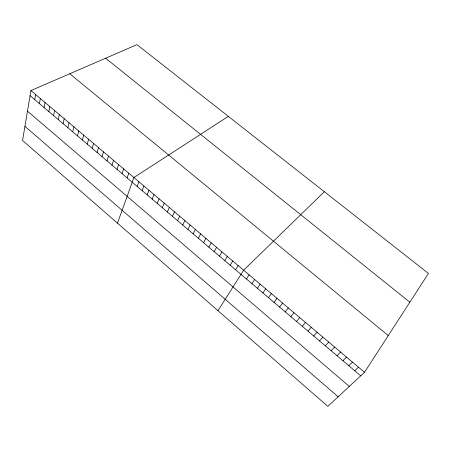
<?xml version="1.0" encoding="UTF-8"?>
<svg xmlns="http://www.w3.org/2000/svg" width="451" height="451" viewBox="0 0 451 451"><rect width="100%" height="100%" fill="white"/><g stroke="black" fill="none" stroke-linecap="round" stroke-linejoin="round"><path stroke-width="0.68" d="M30.927 90.572L22.55 140.492L327.843 406.357L364.526 372.289L428.45 273.441L136.963 44.643L30.927 90.572L364.526 372.289M34.721 99.632L35.618 94.535M39.4 103.595L40.331 98.515M44.091 107.569L45.061 102.512M48.809 111.566L49.813 106.526M53.545 115.58L54.588 110.557M58.303 119.605L59.38 114.605M63.078 123.653L64.194 118.669M67.876 127.718L69.031 122.757M72.696 131.805L73.891 126.855M77.538 135.903L78.773 130.976M82.398 140.019L83.672 135.114M87.28 144.157L88.593 139.274M92.184 148.311L93.537 143.446M97.112 152.483L98.504 147.64M102.061 156.677L103.493 151.852M107.028 160.889L108.505 156.085M112.023 165.117L113.539 160.336M117.034 169.362L118.59 164.604M122.069 173.629L123.67 168.894M127.131 177.919L128.772 173.201M117.497 223.177L133.896 177.531L228.341 116.369M137.166 186.421L138.891 181.747M142.144 190.632L143.914 185.987M147.139 194.866L148.954 190.243M152.162 199.122L154.016 194.516M157.202 203.39L159.102 198.812M162.264 207.68L164.209 203.125M167.349 211.993L169.339 207.46M172.462 216.317L174.492 211.812M177.593 220.669L179.667 216.181M182.745 225.032L184.865 220.573M187.926 229.418L190.091 224.981M193.124 233.827L195.339 229.412M198.35 238.252L200.605 233.866M203.593 242.694L205.904 238.337M208.864 247.159L211.22 242.83M214.163 251.647L216.565 247.34M219.479 256.151L221.931 251.872M224.823 260.678L227.321 256.422M230.19 265.227L232.739 260.999M235.58 269.794L238.179 265.594M217.985 310.688L243.641 270.205L324.337 191.72M246.438 278.989L249.132 274.845M251.906 283.623L254.652 279.502M257.397 288.274L260.193 284.181M262.91 292.947L265.757 288.882M268.452 297.643L271.355 293.607M274.022 302.356L276.97 298.353M279.614 307.097L282.619 303.123M285.229 311.855L288.29 307.915M290.878 316.636L293.99 312.723M296.549 321.445L299.718 317.56M302.249 326.27L305.468 322.42M307.971 331.119L311.246 327.302M313.727 335.995L317.059 332.207M319.505 340.888L322.893 337.134M325.312 345.81L328.756 342.083M331.141 350.748L334.648 347.056M337.004 355.715L340.567 352.056M342.895 360.704L346.515 357.079M348.809 365.716L352.49 362.125M354.757 370.756L358.494 367.199M105.619 58.218L409.852 302.198M69.77 73.75L388.277 335.561M30.065 95.691L360.732 375.818M27.477 111.138L349.316 386.417M24.923 126.359L338.149 396.79"/></g></svg>
